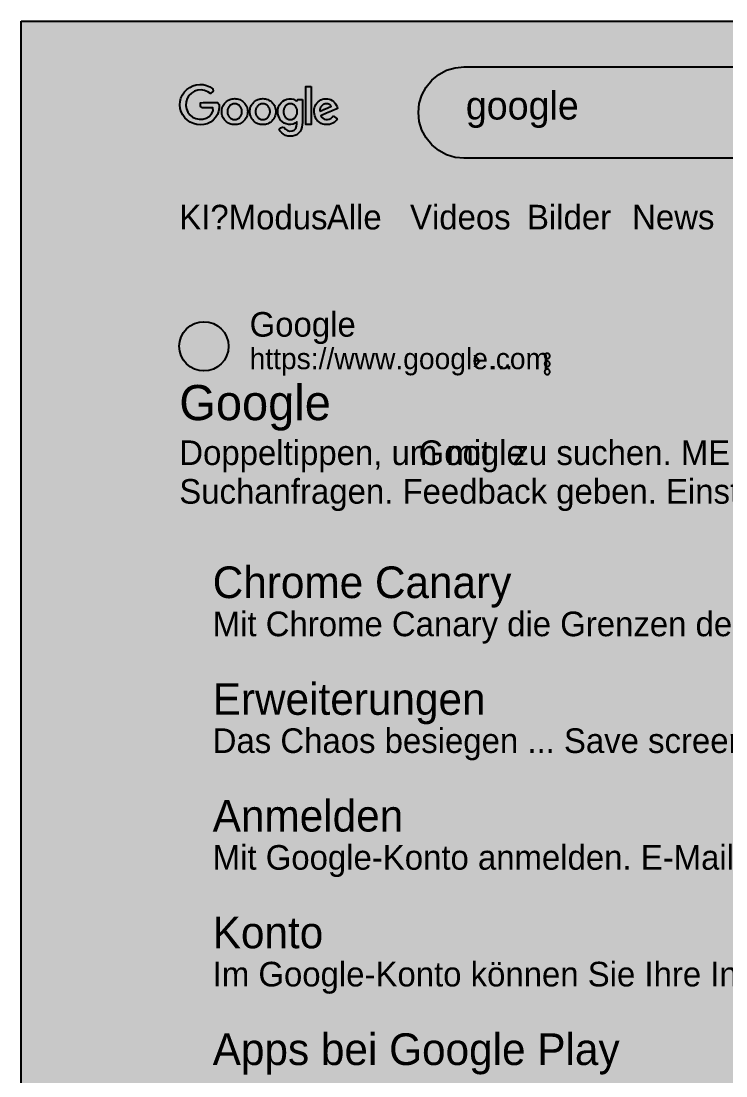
# Model space of a CAD drawing. Extents: x 0 to 1280, y 0 to 2486.
# Drawn here: x 0 to 401, y 1886 to 2486 of the extents above; entities that cross this region are included whole.
import ezdxf

# ---------------------------------------------------------------- set-up
doc = ezdxf.new("R2010")
doc.units = 0

msp = doc.modelspace()

# ---------------------------------------------------------------- hatches: boundary and pattern name
at = {"true_color": 0x1f1f1f}
msp.add_hatch(color=256, dxfattribs=at).paths.add_polyline_path([(0, 2486), (1280, 2486), (1280, 0.1), (0, 0.1)], flags=0)
at = {"true_color": 0x4d5156}
msp.add_hatch(color=256, dxfattribs=at).paths.add_polyline_path([(252, 2460), (925, 2460), (925, 2460), (930.07, 2459.5), (934.95, 2458.02), (939.44, 2455.62), (943.38, 2452.38), (946.62, 2448.44), (949.02, 2443.95), (950.5, 2439.07), (951, 2434), (951, 2434), (951, 2434), (950.5, 2428.93), (949.02, 2424.05), (946.62, 2419.56), (943.38, 2415.62), (939.44, 2412.38), (934.95, 2409.98), (930.07, 2408.5), (925, 2408), (252, 2408), (252, 2408), (246.93, 2408.5), (242.05, 2409.98), (237.56, 2412.38), (233.62, 2415.62), (230.38, 2419.56), (227.98, 2424.05), (226.5, 2428.93), (226, 2434), (226, 2434), (226, 2434), (226.5, 2439.07), (227.98, 2443.95), (230.38, 2448.44), (233.62, 2452.38), (237.56, 2455.62), (242.05, 2458.02), (246.93, 2459.5), (252, 2460)], flags=0)
at = {"true_color": 0xffffff}
h = msp.add_hatch(color=256, dxfattribs=at)
h.paths.add_polyline_path([(128.9, 2434.49), (128.87, 2433.76), (128.77, 2433.04), (128.6, 2432.33), (128.36, 2431.64), (128.06, 2430.98), (127.69, 2430.36), (127.25, 2429.77), (126.76, 2429.23), (126.22, 2428.74), (125.63, 2428.31), (125.01, 2427.95), (124.34, 2427.64), (123.65, 2427.4), (122.95, 2427.23), (122.23, 2427.13), (121.5, 2427.1), (120.77, 2427.13), (120.05, 2427.24), (119.34, 2427.41), (118.65, 2427.64), (117.99, 2427.95), (117.36, 2428.32), (116.78, 2428.75), (116.23, 2429.24), (115.75, 2429.78), (115.31, 2430.36), (114.94, 2430.99), (114.64, 2431.65), (114.4, 2432.34), (114.23, 2433.05), (114.13, 2433.77), (114.1, 2434.5), (114.13, 2435.22), (114.23, 2435.95), (114.4, 2436.65), (114.64, 2437.34), (114.94, 2438), (115.31, 2438.63), (115.75, 2439.22), (116.24, 2439.76), (116.78, 2440.24), (117.37, 2440.67), (118, 2441.04), (118.66, 2441.34), (119.35, 2441.58), (120.06, 2441.75), (120.78, 2441.85), (121.5, 2441.88), (122.23, 2441.85), (122.95, 2441.75), (123.66, 2441.58), (124.35, 2441.34), (125.01, 2441.04), (125.64, 2440.67), (126.23, 2440.24), (126.77, 2439.75), (127.26, 2439.21), (127.69, 2438.63), (128.06, 2438), (128.37, 2437.34), (128.6, 2436.65), (128.77, 2435.94), (128.87, 2435.22), (128.9, 2434.49)], flags=0)
h.paths.add_polyline_path([(125.66, 2434.49), (125.64, 2434.92), (125.59, 2435.34), (125.5, 2435.75), (125.38, 2436.16), (125.22, 2436.55), (125.02, 2436.93), (124.79, 2437.29), (124.52, 2437.62), (124.22, 2437.92), (123.89, 2438.19), (123.53, 2438.42), (123.16, 2438.62), (122.76, 2438.77), (122.35, 2438.88), (121.93, 2438.95), (121.5, 2438.97), (121.08, 2438.95), (120.66, 2438.88), (120.25, 2438.77), (119.85, 2438.62), (119.47, 2438.42), (119.12, 2438.19), (118.79, 2437.92), (118.49, 2437.62), (118.22, 2437.29), (117.98, 2436.94), (117.78, 2436.56), (117.62, 2436.17), (117.5, 2435.76), (117.41, 2435.34), (117.36, 2434.92), (117.34, 2434.5), (117.36, 2434.07), (117.41, 2433.65), (117.5, 2433.23), (117.62, 2432.83), (117.78, 2432.43), (117.98, 2432.06), (118.22, 2431.7), (118.48, 2431.37), (118.78, 2431.07), (119.11, 2430.8), (119.47, 2430.56), (119.85, 2430.37), (120.24, 2430.21), (120.65, 2430.1), (121.07, 2430.03), (121.5, 2430.01), (121.92, 2430.03), (122.34, 2430.1), (122.75, 2430.21), (123.15, 2430.37), (123.53, 2430.56), (123.88, 2430.8), (124.21, 2431.06), (124.51, 2431.37), (124.78, 2431.7), (125.01, 2432.05), (125.21, 2432.43), (125.38, 2432.82), (125.5, 2433.23), (125.59, 2433.64), (125.64, 2434.06), (125.66, 2434.49)], flags=0)
h.paths.add_polyline_path([(101.96, 2427.02), (99.97, 2427.19), (98.05, 2427.7), (96.23, 2428.53), (94.59, 2429.65), (93.15, 2431.03), (91.97, 2432.64), (91.08, 2434.42), (90.52, 2436.33), (90.31, 2438.32), (90.46, 2440.3), (90.95, 2442.23), (91.78, 2444.05), (92.91, 2445.69), (94.3, 2447.11), (95.92, 2448.29), (97.7, 2449.17), (99.61, 2449.74), (101.59, 2449.97), (103.58, 2449.88), (105.53, 2449.44), (107.36, 2448.65), (109.01, 2447.54), (109.19, 2446.18), (107.78, 2444.76), (106.22, 2445.67), (104.41, 2446.49), (102.45, 2446.83), (100.46, 2446.71), (98.56, 2446.11), (96.86, 2445.08), (95.46, 2443.66), (94.45, 2441.95), (93.87, 2440.04), (93.74, 2438.05), (94.07, 2436.09), (94.85, 2434.26), (96.05, 2432.67), (97.59, 2431.41), (99.39, 2430.56), (101.34, 2430.18), (103.34, 2430.25), (105.26, 2430.76), (106.98, 2431.77), (108.35, 2433.2), (109.17, 2435.01), (109.15, 2436.63), (107.15, 2436.63), (105.16, 2436.63), (103.16, 2436.63), (102, 2437.46), (102, 2439.46), (103.69, 2439.77), (105.68, 2439.77), (107.68, 2439.77), (109.67, 2439.77), (111.67, 2439.77), (112.66, 2438.64), (112.64, 2436.64), (112.32, 2434.67), (111.68, 2432.79), (110.68, 2431.07), (109.31, 2429.62), (107.7, 2428.44), (105.89, 2427.62), (103.95, 2427.16), (101.96, 2427.02)], flags=0)
h.paths.add_polyline_path([(144.9, 2434.49), (144.87, 2433.76), (144.77, 2433.04), (144.6, 2432.33), (144.36, 2431.64), (144.06, 2430.98), (143.69, 2430.36), (143.25, 2429.77), (142.76, 2429.23), (142.22, 2428.74), (141.63, 2428.31), (141.01, 2427.95), (140.34, 2427.64), (139.65, 2427.4), (138.95, 2427.23), (138.23, 2427.13), (137.5, 2427.1), (136.77, 2427.13), (136.05, 2427.24), (135.34, 2427.41), (134.65, 2427.64), (133.99, 2427.95), (133.36, 2428.32), (132.78, 2428.75), (132.23, 2429.24), (131.75, 2429.78), (131.31, 2430.36), (130.94, 2430.99), (130.64, 2431.65), (130.4, 2432.34), (130.23, 2433.05), (130.13, 2433.77), (130.1, 2434.5), (130.13, 2435.22), (130.23, 2435.95), (130.4, 2436.65), (130.64, 2437.34), (130.94, 2438), (131.31, 2438.63), (131.75, 2439.22), (132.24, 2439.76), (132.78, 2440.24), (133.37, 2440.67), (134, 2441.04), (134.66, 2441.34), (135.35, 2441.58), (136.06, 2441.75), (136.78, 2441.85), (137.5, 2441.88), (138.23, 2441.85), (138.95, 2441.75), (139.66, 2441.58), (140.35, 2441.34), (141.01, 2441.04), (141.64, 2440.67), (142.23, 2440.24), (142.77, 2439.75), (143.26, 2439.21), (143.69, 2438.63), (144.06, 2438), (144.37, 2437.34), (144.6, 2436.65), (144.77, 2435.94), (144.87, 2435.22), (144.9, 2434.49)], flags=0)
h.paths.add_polyline_path([(141.66, 2434.49), (141.64, 2434.92), (141.59, 2435.34), (141.5, 2435.75), (141.38, 2436.16), (141.22, 2436.55), (141.02, 2436.93), (140.79, 2437.29), (140.52, 2437.62), (140.22, 2437.92), (139.89, 2438.19), (139.53, 2438.42), (139.16, 2438.62), (138.76, 2438.77), (138.35, 2438.88), (137.93, 2438.95), (137.5, 2438.97), (137.08, 2438.95), (136.66, 2438.88), (136.25, 2438.77), (135.85, 2438.62), (135.47, 2438.42), (135.12, 2438.19), (134.79, 2437.92), (134.49, 2437.62), (134.22, 2437.29), (133.98, 2436.94), (133.78, 2436.56), (133.62, 2436.17), (133.5, 2435.76), (133.41, 2435.34), (133.36, 2434.92), (133.34, 2434.5), (133.36, 2434.07), (133.41, 2433.65), (133.5, 2433.23), (133.62, 2432.83), (133.78, 2432.43), (133.98, 2432.06), (134.22, 2431.7), (134.48, 2431.37), (134.78, 2431.07), (135.11, 2430.8), (135.47, 2430.56), (135.85, 2430.37), (136.24, 2430.21), (136.65, 2430.1), (137.07, 2430.03), (137.5, 2430.01), (137.92, 2430.03), (138.34, 2430.1), (138.75, 2430.21), (139.15, 2430.37), (139.53, 2430.56), (139.88, 2430.8), (140.21, 2431.06), (140.51, 2431.37), (140.78, 2431.7), (141.01, 2432.05), (141.21, 2432.43), (141.38, 2432.82), (141.5, 2433.23), (141.59, 2433.64), (141.64, 2434.06), (141.66, 2434.49)], flags=0)
h.paths.add_polyline_path([(160, 2441.44), (160, 2440.12), (160, 2438.8), (160, 2437.48), (160, 2436.16), (160, 2434.84), (160, 2433.52), (160, 2432.2), (160, 2430.88), (160, 2429.55), (160, 2428.23), (159.94, 2426.92), (159.74, 2425.61), (159.35, 2424.35), (158.74, 2423.18), (157.89, 2422.17), (156.84, 2421.38), (155.64, 2420.84), (154.35, 2420.55), (153.03, 2420.47), (151.72, 2420.6), (150.46, 2420.98), (149.29, 2421.59), (148.26, 2422.41), (147.39, 2423.41), (146.72, 2424.54), (147.51, 2425.22), (148.73, 2425.73), (149.67, 2425.51), (150.48, 2424.47), (151.57, 2423.73), (152.84, 2423.4), (154.15, 2423.49), (155.37, 2423.99), (156.27, 2424.94), (156.75, 2426.16), (156.92, 2427.47), (156.92, 2428.79), (155.92, 2427.97), (154.74, 2427.39), (153.45, 2427.13), (152.13, 2427.17), (150.85, 2427.48), (149.65, 2428.03), (148.58, 2428.8), (147.66, 2429.74), (146.93, 2430.84), (146.4, 2432.05), (146.09, 2433.33), (146, 2434.64), (146.14, 2435.95), (146.51, 2437.22), (147.09, 2438.41), (147.86, 2439.47), (148.82, 2440.38), (149.92, 2441.11), (151.14, 2441.61), (152.43, 2441.86), (153.75, 2441.84), (155.02, 2441.51), (156.17, 2440.86), (156.92, 2440.56), (157.36, 2441.44), (158.68, 2441.44), (160, 2441.44)], flags=0)
h.paths.add_polyline_path([(157.14, 2434.47), (157.12, 2434.89), (157.08, 2435.3), (157, 2435.71), (156.89, 2436.11), (156.74, 2436.5), (156.56, 2436.88), (156.35, 2437.23), (156.1, 2437.57), (155.83, 2437.88), (155.52, 2438.16), (155.18, 2438.4), (154.82, 2438.6), (154.43, 2438.77), (154.03, 2438.88), (153.62, 2438.96), (153.21, 2438.98), (152.79, 2438.96), (152.38, 2438.89), (151.98, 2438.78), (151.59, 2438.63), (151.23, 2438.43), (150.89, 2438.19), (150.57, 2437.91), (150.29, 2437.61), (150.04, 2437.27), (149.83, 2436.92), (149.65, 2436.54), (149.5, 2436.15), (149.39, 2435.75), (149.31, 2435.34), (149.26, 2434.93), (149.24, 2434.51), (149.25, 2434.1), (149.3, 2433.68), (149.37, 2433.27), (149.48, 2432.87), (149.62, 2432.48), (149.8, 2432.1), (150.01, 2431.75), (150.26, 2431.41), (150.54, 2431.1), (150.85, 2430.83), (151.19, 2430.59), (151.56, 2430.39), (151.94, 2430.23), (152.34, 2430.11), (152.75, 2430.04), (153.17, 2430.02), (153.58, 2430.04), (153.99, 2430.1), (154.4, 2430.21), (154.78, 2430.37), (155.15, 2430.56), (155.49, 2430.8), (155.81, 2431.07), (156.09, 2431.38), (156.34, 2431.71), (156.56, 2432.07), (156.74, 2432.44), (156.89, 2432.83), (157, 2433.23), (157.08, 2433.64), (157.12, 2434.05), (157.14, 2434.47)], flags=0)
h.paths.add_polyline_path([(165, 2448.83), (165, 2448.06), (165, 2447.28), (165, 2446.51), (165, 2445.74), (165, 2444.97), (165, 2444.19), (165, 2443.42), (165, 2442.65), (165, 2441.87), (165, 2441.1), (165, 2440.33), (165, 2439.56), (165, 2438.78), (165, 2438.01), (165, 2437.24), (165, 2436.47), (165, 2435.69), (165, 2434.92), (165, 2434.15), (165, 2433.37), (165, 2432.6), (165, 2431.83), (165, 2431.06), (165, 2430.28), (165, 2429.51), (165, 2428.74), (165, 2427.96), (165, 2427.19), (164.32, 2427.1), (163.55, 2427.1), (162.77, 2427.1), (162, 2427.1), (162, 2427.87), (162, 2428.65), (162, 2429.42), (162, 2430.19), (162, 2430.96), (162, 2431.74), (162, 2432.51), (162, 2433.28), (162, 2434.06), (162, 2434.83), (162, 2435.6), (162, 2436.37), (162, 2437.15), (162, 2437.92), (162, 2438.69), (162, 2439.47), (162, 2440.24), (162, 2441.01), (162, 2441.78), (162, 2442.56), (162, 2443.33), (162, 2444.1), (162, 2444.87), (162, 2445.65), (162, 2446.42), (162, 2447.19), (162, 2447.97), (162, 2448.74), (162.68, 2448.83), (163.45, 2448.83), (164.23, 2448.83), (165, 2448.83)], flags=0)
h.paths.add_polyline_path([(177.5, 2432.06), (178.3, 2431.52), (179.09, 2430.98), (179.89, 2430.44), (179.47, 2429.7), (178.81, 2429.01), (178.06, 2428.4), (177.25, 2427.9), (176.37, 2427.51), (175.44, 2427.25), (174.49, 2427.12), (173.53, 2427.11), (172.58, 2427.22), (171.65, 2427.45), (170.76, 2427.8), (169.92, 2428.28), (169.16, 2428.86), (168.49, 2429.54), (167.91, 2430.31), (167.44, 2431.15), (167.08, 2432.04), (166.84, 2432.97), (166.72, 2433.92), (166.71, 2434.88), (166.8, 2435.84), (167, 2436.77), (167.32, 2437.68), (167.75, 2438.54), (168.29, 2439.33), (168.93, 2440.04), (169.67, 2440.65), (170.49, 2441.15), (171.38, 2441.52), (172.31, 2441.77), (173.26, 2441.87), (174.22, 2441.85), (175.16, 2441.68), (176.07, 2441.37), (176.91, 2440.91), (177.67, 2440.32), (178.35, 2439.64), (178.92, 2438.87), (179.41, 2438.04), (179.8, 2437.16), (180.03, 2436.3), (179.15, 2435.93), (178.26, 2435.56), (177.38, 2435.19), (176.49, 2434.81), (175.61, 2434.44), (174.72, 2434.07), (173.83, 2433.7), (172.95, 2433.33), (172.06, 2432.95), (171.18, 2432.58), (170.44, 2432.16), (170.96, 2431.35), (171.65, 2430.69), (172.5, 2430.24), (173.43, 2430.03), (174.39, 2430.03), (175.33, 2430.24), (176.18, 2430.68), (176.91, 2431.31), (177.5, 2432.06)], flags=0)
h.paths.add_polyline_path([(169.87, 2434.72), (170.11, 2434.82), (170.35, 2434.92), (170.59, 2435.03), (170.84, 2435.13), (171.08, 2435.23), (171.32, 2435.33), (171.56, 2435.43), (171.8, 2435.53), (172.04, 2435.64), (172.28, 2435.74), (172.52, 2435.84), (172.77, 2435.94), (173.01, 2436.04), (173.25, 2436.14), (173.49, 2436.25), (173.73, 2436.35), (173.97, 2436.45), (174.21, 2436.55), (174.45, 2436.65), (174.7, 2436.75), (174.94, 2436.86), (175.18, 2436.96), (175.42, 2437.06), (175.66, 2437.16), (175.9, 2437.26), (176.14, 2437.36), (176.36, 2437.47), (176.25, 2437.71), (176.11, 2437.93), (175.94, 2438.13), (175.75, 2438.31), (175.54, 2438.47), (175.32, 2438.61), (175.09, 2438.73), (174.85, 2438.83), (174.6, 2438.91), (174.34, 2438.97), (174.08, 2439.01), (173.82, 2439.03), (173.56, 2439.03), (173.3, 2439.01), (173.04, 2438.96), (172.79, 2438.9), (172.54, 2438.82), (172.3, 2438.72), (172.06, 2438.61), (171.83, 2438.48), (171.61, 2438.34), (171.4, 2438.18), (171.2, 2438.01), (171.02, 2437.83), (170.84, 2437.63), (170.68, 2437.43), (170.53, 2437.21), (170.39, 2436.99), (170.27, 2436.76), (170.17, 2436.52), (170.08, 2436.27), (170.01, 2436.02), (169.95, 2435.76), (169.91, 2435.5), (169.88, 2435.24), (169.87, 2434.98), (169.87, 2434.72)], flags=0)
msp.add_hatch(color=256, dxfattribs=at).paths.add_polyline_path([(104, 2315), (104, 2315), (104, 2315), (106.73, 2314.73), (109.36, 2313.93), (111.78, 2312.64), (113.9, 2310.9), (115.64, 2308.78), (116.93, 2306.36), (117.73, 2303.73), (118, 2301), (118, 2301), (118, 2301), (117.73, 2298.27), (116.93, 2295.64), (115.64, 2293.22), (113.9, 2291.1), (111.78, 2289.36), (109.36, 2288.07), (106.73, 2287.27), (104, 2287), (104, 2287), (104, 2287), (101.27, 2287.27), (98.64, 2288.07), (96.22, 2289.36), (94.1, 2291.1), (92.36, 2293.22), (91.07, 2295.64), (90.27, 2298.27), (90, 2301), (90, 2301), (90, 2301), (90.27, 2303.73), (91.07, 2306.36), (92.36, 2308.78), (94.1, 2310.9), (96.22, 2312.64), (98.64, 2313.93), (101.27, 2314.73), (104, 2315)], flags=0)
at = {"true_color": 0x9aa0a6}
h = msp.add_hatch(color=256, dxfattribs=at)
h.paths.add_polyline_path([(299.33, 2294), (299.48, 2294.01), (299.63, 2294.03), (299.77, 2294.06), (299.91, 2294.11), (300.04, 2294.18), (300.17, 2294.25), (300.28, 2294.34), (300.39, 2294.44), (300.49, 2294.55), (300.58, 2294.67), (300.66, 2294.79), (300.72, 2294.93), (300.77, 2295.06), (300.8, 2295.21), (300.83, 2295.35), (300.83, 2295.5), (300.83, 2295.65), (300.8, 2295.79), (300.77, 2295.94), (300.72, 2296.07), (300.66, 2296.21), (300.58, 2296.33), (300.49, 2296.45), (300.39, 2296.56), (300.28, 2296.66), (300.17, 2296.75), (300.04, 2296.82), (299.91, 2296.89), (299.77, 2296.94), (299.63, 2296.97), (299.48, 2296.99), (299.33, 2297), (299.19, 2296.99), (299.04, 2296.97), (298.9, 2296.94), (298.76, 2296.89), (298.63, 2296.82), (298.5, 2296.75), (298.38, 2296.66), (298.27, 2296.56), (298.18, 2296.45), (298.09, 2296.33), (298.01, 2296.21), (297.95, 2296.07), (297.9, 2295.94), (297.86, 2295.79), (297.84, 2295.65), (297.83, 2295.5), (297.84, 2295.35), (297.86, 2295.21), (297.9, 2295.06), (297.95, 2294.93), (298.01, 2294.79), (298.09, 2294.67), (298.18, 2294.55), (298.27, 2294.44), (298.38, 2294.34), (298.5, 2294.25), (298.63, 2294.18), (298.76, 2294.11), (298.9, 2294.06), (299.04, 2294.03), (299.19, 2294.01), (299.33, 2294)], flags=0)
h.paths.add_polyline_path([(299.33, 2292.5), (299.19, 2292.49), (299.04, 2292.47), (298.9, 2292.44), (298.76, 2292.39), (298.63, 2292.32), (298.5, 2292.25), (298.38, 2292.16), (298.27, 2292.06), (298.18, 2291.95), (298.09, 2291.83), (298.01, 2291.71), (297.95, 2291.57), (297.9, 2291.44), (297.86, 2291.29), (297.84, 2291.15), (297.83, 2291), (297.84, 2290.85), (297.86, 2290.71), (297.9, 2290.56), (297.95, 2290.43), (298.01, 2290.29), (298.09, 2290.17), (298.18, 2290.05), (298.27, 2289.94), (298.38, 2289.84), (298.5, 2289.75), (298.63, 2289.68), (298.76, 2289.61), (298.9, 2289.56), (299.04, 2289.53), (299.19, 2289.51), (299.33, 2289.5), (299.48, 2289.51), (299.63, 2289.53), (299.77, 2289.56), (299.91, 2289.61), (300.04, 2289.68), (300.17, 2289.75), (300.28, 2289.84), (300.39, 2289.94), (300.49, 2290.05), (300.58, 2290.17), (300.66, 2290.29), (300.72, 2290.43), (300.77, 2290.56), (300.8, 2290.71), (300.83, 2290.85), (300.83, 2291), (300.83, 2291.15), (300.8, 2291.29), (300.77, 2291.44), (300.72, 2291.57), (300.66, 2291.71), (300.58, 2291.83), (300.49, 2291.95), (300.39, 2292.06), (300.28, 2292.16), (300.17, 2292.25), (300.04, 2292.32), (299.91, 2292.39), (299.77, 2292.44), (299.63, 2292.47), (299.48, 2292.49), (299.33, 2292.5)], flags=0)
h.paths.add_polyline_path([(299.33, 2288), (299.19, 2287.99), (299.04, 2287.97), (298.9, 2287.94), (298.76, 2287.89), (298.63, 2287.82), (298.5, 2287.75), (298.38, 2287.66), (298.27, 2287.56), (298.18, 2287.45), (298.09, 2287.33), (298.01, 2287.21), (297.95, 2287.07), (297.9, 2286.94), (297.86, 2286.79), (297.84, 2286.65), (297.83, 2286.5), (297.84, 2286.35), (297.86, 2286.21), (297.9, 2286.06), (297.95, 2285.93), (298.01, 2285.79), (298.09, 2285.67), (298.18, 2285.55), (298.27, 2285.44), (298.38, 2285.34), (298.5, 2285.25), (298.63, 2285.18), (298.76, 2285.11), (298.9, 2285.06), (299.04, 2285.03), (299.19, 2285.01), (299.33, 2285), (299.48, 2285.01), (299.63, 2285.03), (299.77, 2285.06), (299.91, 2285.11), (300.04, 2285.18), (300.17, 2285.25), (300.28, 2285.34), (300.39, 2285.44), (300.49, 2285.55), (300.58, 2285.67), (300.66, 2285.79), (300.72, 2285.93), (300.77, 2286.06), (300.8, 2286.21), (300.83, 2286.35), (300.83, 2286.5), (300.83, 2286.65), (300.8, 2286.79), (300.77, 2286.94), (300.72, 2287.07), (300.66, 2287.21), (300.58, 2287.33), (300.49, 2287.45), (300.39, 2287.56), (300.28, 2287.66), (300.17, 2287.75), (300.04, 2287.82), (299.91, 2287.89), (299.77, 2287.94), (299.63, 2287.97), (299.48, 2287.99), (299.33, 2288)], flags=0)

# ---------------------------------------------------------------- linework, layer by layer
at = {"true_color": 0x1f1f1f}
msp.add_lwpolyline([(0, 2486), (1280, 2486), (1280, 0.1), (0, 0.1)], close=True, dxfattribs=at)
at = {"true_color": 0x4d5156}
msp.add_lwpolyline([(925, 2408), (252, 2408), (252, 2408), (246.93, 2408.5), (242.05, 2409.98), (237.56, 2412.38), (233.62, 2415.62), (230.38, 2419.56), (227.98, 2424.05), (226.5, 2428.93), (226, 2434), (226, 2434), (226, 2434), (226.5, 2439.07), (227.98, 2443.95), (230.38, 2448.44), (233.62, 2452.38), (237.56, 2455.62), (242.05, 2458.02), (246.93, 2459.5), (252, 2460), (252, 2460), (925, 2460)], dxfattribs=at)
at = {"true_color": 0xffffff}
for points in [[(101.96, 2427.02), (99.97, 2427.19), (98.05, 2427.7), (96.23, 2428.53), (94.59, 2429.65), (93.15, 2431.03), (91.97, 2432.64), (91.08, 2434.42), (90.52, 2436.33), (90.31, 2438.32), (90.46, 2440.3), (90.95, 2442.23), (91.78, 2444.05), (92.91, 2445.69), (94.3, 2447.11), (95.92, 2448.29), (97.7, 2449.17), (99.61, 2449.74), (101.59, 2449.97), (103.58, 2449.88), (105.53, 2449.44), (107.36, 2448.65), (109.01, 2447.54), (109.19, 2446.18), (107.78, 2444.76), (106.22, 2445.67), (104.41, 2446.49), (102.45, 2446.83), (100.46, 2446.71), (98.56, 2446.11), (96.86, 2445.08), (95.46, 2443.66), (94.45, 2441.95), (93.87, 2440.04), (93.74, 2438.05), (94.07, 2436.09), (94.85, 2434.26), (96.05, 2432.67), (97.59, 2431.41), (99.39, 2430.56), (101.34, 2430.18), (103.34, 2430.25), (105.26, 2430.76), (106.98, 2431.77), (108.35, 2433.2), (109.17, 2435.01), (109.15, 2436.63), (107.15, 2436.63), (105.16, 2436.63), (103.16, 2436.63), (102, 2437.46), (102, 2439.46), (103.69, 2439.77), (105.68, 2439.77), (107.68, 2439.77), (109.67, 2439.77), (111.67, 2439.77), (112.66, 2438.64), (112.64, 2436.64), (112.32, 2434.67), (111.68, 2432.79), (110.68, 2431.07), (109.31, 2429.62), (107.7, 2428.44), (105.89, 2427.62), (103.95, 2427.16), (101.96, 2427.02)], [(165, 2448.83), (165, 2448.06), (165, 2447.28), (165, 2446.51), (165, 2445.74), (165, 2444.97), (165, 2444.19), (165, 2443.42), (165, 2442.65), (165, 2441.87), (165, 2441.1), (165, 2440.33), (165, 2439.56), (165, 2438.78), (165, 2438.01), (165, 2437.24), (165, 2436.47), (165, 2435.69), (165, 2434.92), (165, 2434.15), (165, 2433.37), (165, 2432.6), (165, 2431.83), (165, 2431.06), (165, 2430.28), (165, 2429.51), (165, 2428.74), (165, 2427.96), (165, 2427.19), (164.32, 2427.1), (163.55, 2427.1), (162.77, 2427.1), (162, 2427.1), (162, 2427.87), (162, 2428.65), (162, 2429.42), (162, 2430.19), (162, 2430.96), (162, 2431.74), (162, 2432.51), (162, 2433.28), (162, 2434.06), (162, 2434.83), (162, 2435.6), (162, 2436.37), (162, 2437.15), (162, 2437.92), (162, 2438.69), (162, 2439.47), (162, 2440.24), (162, 2441.01), (162, 2441.78), (162, 2442.56), (162, 2443.33), (162, 2444.1), (162, 2444.87), (162, 2445.65), (162, 2446.42), (162, 2447.19), (162, 2447.97), (162, 2448.74), (162.68, 2448.83), (163.45, 2448.83), (164.23, 2448.83), (165, 2448.83)], [(128.9, 2434.49), (128.87, 2433.76), (128.77, 2433.04), (128.6, 2432.33), (128.36, 2431.64), (128.06, 2430.98), (127.69, 2430.36), (127.25, 2429.77), (126.76, 2429.23), (126.22, 2428.74), (125.63, 2428.31), (125.01, 2427.95), (124.34, 2427.64), (123.65, 2427.4), (122.95, 2427.23), (122.23, 2427.13), (121.5, 2427.1), (120.77, 2427.13), (120.05, 2427.24), (119.34, 2427.41), (118.65, 2427.64), (117.99, 2427.95), (117.36, 2428.32), (116.78, 2428.75), (116.23, 2429.24), (115.75, 2429.78), (115.31, 2430.36), (114.94, 2430.99), (114.64, 2431.65), (114.4, 2432.34), (114.23, 2433.05), (114.13, 2433.77), (114.1, 2434.5), (114.13, 2435.22), (114.23, 2435.95), (114.4, 2436.65), (114.64, 2437.34), (114.94, 2438), (115.31, 2438.63), (115.75, 2439.22), (116.24, 2439.76), (116.78, 2440.24), (117.37, 2440.67), (118, 2441.04), (118.66, 2441.34), (119.35, 2441.58), (120.06, 2441.75), (120.78, 2441.85), (121.5, 2441.88), (122.23, 2441.85), (122.95, 2441.75), (123.66, 2441.58), (124.35, 2441.34), (125.01, 2441.04), (125.64, 2440.67), (126.23, 2440.24), (126.77, 2439.75), (127.26, 2439.21), (127.69, 2438.63), (128.06, 2438), (128.37, 2437.34), (128.6, 2436.65), (128.77, 2435.94), (128.87, 2435.22), (128.9, 2434.49)], [(125.66, 2434.49), (125.64, 2434.92), (125.59, 2435.34), (125.5, 2435.75), (125.38, 2436.16), (125.22, 2436.55), (125.02, 2436.93), (124.79, 2437.29), (124.52, 2437.62), (124.22, 2437.92), (123.89, 2438.19), (123.53, 2438.42), (123.16, 2438.62), (122.76, 2438.77), (122.35, 2438.88), (121.93, 2438.95), (121.5, 2438.97), (121.08, 2438.95), (120.66, 2438.88), (120.25, 2438.77), (119.85, 2438.62), (119.47, 2438.42), (119.12, 2438.19), (118.79, 2437.92), (118.49, 2437.62), (118.22, 2437.29), (117.98, 2436.94), (117.78, 2436.56), (117.62, 2436.17), (117.5, 2435.76), (117.41, 2435.34), (117.36, 2434.92), (117.34, 2434.5), (117.36, 2434.07), (117.41, 2433.65), (117.5, 2433.23), (117.62, 2432.83), (117.78, 2432.43), (117.98, 2432.06), (118.22, 2431.7), (118.48, 2431.37), (118.78, 2431.07), (119.11, 2430.8), (119.47, 2430.56), (119.85, 2430.37), (120.24, 2430.21), (120.65, 2430.1), (121.07, 2430.03), (121.5, 2430.01), (121.92, 2430.03), (122.34, 2430.1), (122.75, 2430.21), (123.15, 2430.37), (123.53, 2430.56), (123.88, 2430.8), (124.21, 2431.06), (124.51, 2431.37), (124.78, 2431.7), (125.01, 2432.05), (125.21, 2432.43), (125.38, 2432.82), (125.5, 2433.23), (125.59, 2433.64), (125.64, 2434.06), (125.66, 2434.49)], [(144.9, 2434.49), (144.87, 2433.76), (144.77, 2433.04), (144.6, 2432.33), (144.36, 2431.64), (144.06, 2430.98), (143.69, 2430.36), (143.25, 2429.77), (142.76, 2429.23), (142.22, 2428.74), (141.63, 2428.31), (141.01, 2427.95), (140.34, 2427.64), (139.65, 2427.4), (138.95, 2427.23), (138.23, 2427.13), (137.5, 2427.1), (136.77, 2427.13), (136.05, 2427.24), (135.34, 2427.41), (134.65, 2427.64), (133.99, 2427.95), (133.36, 2428.32), (132.78, 2428.75), (132.23, 2429.24), (131.75, 2429.78), (131.31, 2430.36), (130.94, 2430.99), (130.64, 2431.65), (130.4, 2432.34), (130.23, 2433.05), (130.13, 2433.77), (130.1, 2434.5), (130.13, 2435.22), (130.23, 2435.95), (130.4, 2436.65), (130.64, 2437.34), (130.94, 2438), (131.31, 2438.63), (131.75, 2439.22), (132.24, 2439.76), (132.78, 2440.24), (133.37, 2440.67), (134, 2441.04), (134.66, 2441.34), (135.35, 2441.58), (136.06, 2441.75), (136.78, 2441.85), (137.5, 2441.88), (138.23, 2441.85), (138.95, 2441.75), (139.66, 2441.58), (140.35, 2441.34), (141.01, 2441.04), (141.64, 2440.67), (142.23, 2440.24), (142.77, 2439.75), (143.26, 2439.21), (143.69, 2438.63), (144.06, 2438), (144.37, 2437.34), (144.6, 2436.65), (144.77, 2435.94), (144.87, 2435.22), (144.9, 2434.49)], [(141.66, 2434.49), (141.64, 2434.92), (141.59, 2435.34), (141.5, 2435.75), (141.38, 2436.16), (141.22, 2436.55), (141.02, 2436.93), (140.79, 2437.29), (140.52, 2437.62), (140.22, 2437.92), (139.89, 2438.19), (139.53, 2438.42), (139.16, 2438.62), (138.76, 2438.77), (138.35, 2438.88), (137.93, 2438.95), (137.5, 2438.97), (137.08, 2438.95), (136.66, 2438.88), (136.25, 2438.77), (135.85, 2438.62), (135.47, 2438.42), (135.12, 2438.19), (134.79, 2437.92), (134.49, 2437.62), (134.22, 2437.29), (133.98, 2436.94), (133.78, 2436.56), (133.62, 2436.17), (133.5, 2435.76), (133.41, 2435.34), (133.36, 2434.92), (133.34, 2434.5), (133.36, 2434.07), (133.41, 2433.65), (133.5, 2433.23), (133.62, 2432.83), (133.78, 2432.43), (133.98, 2432.06), (134.22, 2431.7), (134.48, 2431.37), (134.78, 2431.07), (135.11, 2430.8), (135.47, 2430.56), (135.85, 2430.37), (136.24, 2430.21), (136.65, 2430.1), (137.07, 2430.03), (137.5, 2430.01), (137.92, 2430.03), (138.34, 2430.1), (138.75, 2430.21), (139.15, 2430.37), (139.53, 2430.56), (139.88, 2430.8), (140.21, 2431.06), (140.51, 2431.37), (140.78, 2431.7), (141.01, 2432.05), (141.21, 2432.43), (141.38, 2432.82), (141.5, 2433.23), (141.59, 2433.64), (141.64, 2434.06), (141.66, 2434.49)], [(160, 2441.44), (160, 2440.12), (160, 2438.8), (160, 2437.48), (160, 2436.16), (160, 2434.84), (160, 2433.52), (160, 2432.2), (160, 2430.88), (160, 2429.55), (160, 2428.23), (159.94, 2426.92), (159.74, 2425.61), (159.35, 2424.35), (158.74, 2423.18), (157.89, 2422.17), (156.84, 2421.38), (155.64, 2420.84), (154.35, 2420.55), (153.03, 2420.47), (151.72, 2420.6), (150.46, 2420.98), (149.29, 2421.59), (148.26, 2422.41), (147.39, 2423.41), (146.72, 2424.54), (147.51, 2425.22), (148.73, 2425.73), (149.67, 2425.51), (150.48, 2424.47), (151.57, 2423.73), (152.84, 2423.4), (154.15, 2423.49), (155.37, 2423.99), (156.27, 2424.94), (156.75, 2426.16), (156.92, 2427.47), (156.92, 2428.79), (155.92, 2427.97), (154.74, 2427.39), (153.45, 2427.13), (152.13, 2427.17), (150.85, 2427.48), (149.65, 2428.03), (148.58, 2428.8), (147.66, 2429.74), (146.93, 2430.84), (146.4, 2432.05), (146.09, 2433.33), (146, 2434.64), (146.14, 2435.95), (146.51, 2437.22), (147.09, 2438.41), (147.86, 2439.47), (148.82, 2440.38), (149.92, 2441.11), (151.14, 2441.61), (152.43, 2441.86), (153.75, 2441.84), (155.02, 2441.51), (156.17, 2440.86), (156.92, 2440.56), (157.36, 2441.44), (158.68, 2441.44), (160, 2441.44)], [(157.14, 2434.47), (157.12, 2434.89), (157.08, 2435.3), (157, 2435.71), (156.89, 2436.11), (156.74, 2436.5), (156.56, 2436.88), (156.35, 2437.23), (156.1, 2437.57), (155.83, 2437.88), (155.52, 2438.16), (155.18, 2438.4), (154.82, 2438.6), (154.43, 2438.77), (154.03, 2438.88), (153.62, 2438.96), (153.21, 2438.98), (152.79, 2438.96), (152.38, 2438.89), (151.98, 2438.78), (151.59, 2438.63), (151.23, 2438.43), (150.89, 2438.19), (150.57, 2437.91), (150.29, 2437.61), (150.04, 2437.27), (149.83, 2436.92), (149.65, 2436.54), (149.5, 2436.15), (149.39, 2435.75), (149.31, 2435.34), (149.26, 2434.93), (149.24, 2434.51), (149.25, 2434.1), (149.3, 2433.68), (149.37, 2433.27), (149.48, 2432.87), (149.62, 2432.48), (149.8, 2432.1), (150.01, 2431.75), (150.26, 2431.41), (150.54, 2431.1), (150.85, 2430.83), (151.19, 2430.59), (151.56, 2430.39), (151.94, 2430.23), (152.34, 2430.11), (152.75, 2430.04), (153.17, 2430.02), (153.58, 2430.04), (153.99, 2430.1), (154.4, 2430.21), (154.78, 2430.37), (155.15, 2430.56), (155.49, 2430.8), (155.81, 2431.07), (156.09, 2431.38), (156.34, 2431.71), (156.56, 2432.07), (156.74, 2432.44), (156.89, 2432.83), (157, 2433.23), (157.08, 2433.64), (157.12, 2434.05), (157.14, 2434.47)], [(177.5, 2432.06), (178.3, 2431.52), (179.09, 2430.98), (179.89, 2430.44), (179.47, 2429.7), (178.81, 2429.01), (178.06, 2428.4), (177.25, 2427.9), (176.37, 2427.51), (175.44, 2427.25), (174.49, 2427.12), (173.53, 2427.11), (172.58, 2427.22), (171.65, 2427.45), (170.76, 2427.8), (169.92, 2428.28), (169.16, 2428.86), (168.49, 2429.54), (167.91, 2430.31), (167.44, 2431.15), (167.08, 2432.04), (166.84, 2432.97), (166.72, 2433.92), (166.71, 2434.88), (166.8, 2435.84), (167, 2436.77), (167.32, 2437.68), (167.75, 2438.54), (168.29, 2439.33), (168.93, 2440.04), (169.67, 2440.65), (170.49, 2441.15), (171.38, 2441.52), (172.31, 2441.77), (173.26, 2441.87), (174.22, 2441.85), (175.16, 2441.68), (176.07, 2441.37), (176.91, 2440.91), (177.67, 2440.32), (178.35, 2439.64), (178.92, 2438.87), (179.41, 2438.04), (179.8, 2437.16), (180.03, 2436.3), (179.15, 2435.93), (178.26, 2435.56), (177.38, 2435.19), (176.49, 2434.81), (175.61, 2434.44), (174.72, 2434.07), (173.83, 2433.7), (172.95, 2433.33), (172.06, 2432.95), (171.18, 2432.58), (170.44, 2432.16), (170.96, 2431.35), (171.65, 2430.69), (172.5, 2430.24), (173.43, 2430.03), (174.39, 2430.03), (175.33, 2430.24), (176.18, 2430.68), (176.91, 2431.31), (177.5, 2432.06)], [(169.87, 2434.72), (170.11, 2434.82), (170.35, 2434.92), (170.59, 2435.03), (170.84, 2435.13), (171.08, 2435.23), (171.32, 2435.33), (171.56, 2435.43), (171.8, 2435.53), (172.04, 2435.64), (172.28, 2435.74), (172.52, 2435.84), (172.77, 2435.94), (173.01, 2436.04), (173.25, 2436.14), (173.49, 2436.25), (173.73, 2436.35), (173.97, 2436.45), (174.21, 2436.55), (174.45, 2436.65), (174.7, 2436.75), (174.94, 2436.86), (175.18, 2436.96), (175.42, 2437.06), (175.66, 2437.16), (175.9, 2437.26), (176.14, 2437.36), (176.36, 2437.47), (176.25, 2437.71), (176.11, 2437.93), (175.94, 2438.13), (175.75, 2438.31), (175.54, 2438.47), (175.32, 2438.61), (175.09, 2438.73), (174.85, 2438.83), (174.6, 2438.91), (174.34, 2438.97), (174.08, 2439.01), (173.82, 2439.03), (173.56, 2439.03), (173.3, 2439.01), (173.04, 2438.96), (172.79, 2438.9), (172.54, 2438.82), (172.3, 2438.72), (172.06, 2438.61), (171.83, 2438.48), (171.61, 2438.34), (171.4, 2438.18), (171.2, 2438.01), (171.02, 2437.83), (170.84, 2437.63), (170.68, 2437.43), (170.53, 2437.21), (170.39, 2436.99), (170.27, 2436.76), (170.17, 2436.52), (170.08, 2436.27), (170.01, 2436.02), (169.95, 2435.76), (169.91, 2435.5), (169.88, 2435.24), (169.87, 2434.98), (169.87, 2434.72)]]:
    msp.add_lwpolyline(points, close=True, dxfattribs=at)
at = {"true_color": 0x444746}
msp.add_lwpolyline([(104, 2315), (104, 2315), (104, 2315), (106.73, 2314.73), (109.36, 2313.93), (111.78, 2312.64), (113.9, 2310.9), (115.64, 2308.78), (116.93, 2306.36), (117.73, 2303.73), (118, 2301), (118, 2301), (118, 2301), (117.73, 2298.27), (116.93, 2295.64), (115.64, 2293.22), (113.9, 2291.1), (111.78, 2289.36), (109.36, 2288.07), (106.73, 2287.27), (104, 2287), (104, 2287), (104, 2287), (101.27, 2287.27), (98.64, 2288.07), (96.22, 2289.36), (94.1, 2291.1), (92.36, 2293.22), (91.07, 2295.64), (90.27, 2298.27), (90, 2301), (90, 2301), (90, 2301), (90.27, 2303.73), (91.07, 2306.36), (92.36, 2308.78), (94.1, 2310.9), (96.22, 2312.64), (98.64, 2313.93), (101.27, 2314.73), (104, 2315)], close=True, dxfattribs=at)
at = {"true_color": 0x9aa0a6}
for points in [[(299.33, 2294), (299.48, 2294.01), (299.63, 2294.03), (299.77, 2294.06), (299.91, 2294.11), (300.04, 2294.18), (300.17, 2294.25), (300.28, 2294.34), (300.39, 2294.44), (300.49, 2294.55), (300.58, 2294.67), (300.66, 2294.79), (300.72, 2294.93), (300.77, 2295.06), (300.8, 2295.21), (300.83, 2295.35), (300.83, 2295.5), (300.83, 2295.65), (300.8, 2295.79), (300.77, 2295.94), (300.72, 2296.07), (300.66, 2296.21), (300.58, 2296.33), (300.49, 2296.45), (300.39, 2296.56), (300.28, 2296.66), (300.17, 2296.75), (300.04, 2296.82), (299.91, 2296.89), (299.77, 2296.94), (299.63, 2296.97), (299.48, 2296.99), (299.33, 2297), (299.19, 2296.99), (299.04, 2296.97), (298.9, 2296.94), (298.76, 2296.89), (298.63, 2296.82), (298.5, 2296.75), (298.38, 2296.66), (298.27, 2296.56), (298.18, 2296.45), (298.09, 2296.33), (298.01, 2296.21), (297.95, 2296.07), (297.9, 2295.94), (297.86, 2295.79), (297.84, 2295.65), (297.83, 2295.5), (297.84, 2295.35), (297.86, 2295.21), (297.9, 2295.06), (297.95, 2294.93), (298.01, 2294.79), (298.09, 2294.67), (298.18, 2294.55), (298.27, 2294.44), (298.38, 2294.34), (298.5, 2294.25), (298.63, 2294.18), (298.76, 2294.11), (298.9, 2294.06), (299.04, 2294.03), (299.19, 2294.01), (299.33, 2294)], [(299.33, 2292.5), (299.19, 2292.49), (299.04, 2292.47), (298.9, 2292.44), (298.76, 2292.39), (298.63, 2292.32), (298.5, 2292.25), (298.38, 2292.16), (298.27, 2292.06), (298.18, 2291.95), (298.09, 2291.83), (298.01, 2291.71), (297.95, 2291.57), (297.9, 2291.44), (297.86, 2291.29), (297.84, 2291.15), (297.83, 2291), (297.84, 2290.85), (297.86, 2290.71), (297.9, 2290.56), (297.95, 2290.43), (298.01, 2290.29), (298.09, 2290.17), (298.18, 2290.05), (298.27, 2289.94), (298.38, 2289.84), (298.5, 2289.75), (298.63, 2289.68), (298.76, 2289.61), (298.9, 2289.56), (299.04, 2289.53), (299.19, 2289.51), (299.33, 2289.5), (299.48, 2289.51), (299.63, 2289.53), (299.77, 2289.56), (299.91, 2289.61), (300.04, 2289.68), (300.17, 2289.75), (300.28, 2289.84), (300.39, 2289.94), (300.49, 2290.05), (300.58, 2290.17), (300.66, 2290.29), (300.72, 2290.43), (300.77, 2290.56), (300.8, 2290.71), (300.83, 2290.85), (300.83, 2291), (300.83, 2291.15), (300.8, 2291.29), (300.77, 2291.44), (300.72, 2291.57), (300.66, 2291.71), (300.58, 2291.83), (300.49, 2291.95), (300.39, 2292.06), (300.28, 2292.16), (300.17, 2292.25), (300.04, 2292.32), (299.91, 2292.39), (299.77, 2292.44), (299.63, 2292.47), (299.48, 2292.49), (299.33, 2292.5)], [(299.33, 2288), (299.19, 2287.99), (299.04, 2287.97), (298.9, 2287.94), (298.76, 2287.89), (298.63, 2287.82), (298.5, 2287.75), (298.38, 2287.66), (298.27, 2287.56), (298.18, 2287.45), (298.09, 2287.33), (298.01, 2287.21), (297.95, 2287.07), (297.9, 2286.94), (297.86, 2286.79), (297.84, 2286.65), (297.83, 2286.5), (297.84, 2286.35), (297.86, 2286.21), (297.9, 2286.06), (297.95, 2285.93), (298.01, 2285.79), (298.09, 2285.67), (298.18, 2285.55), (298.27, 2285.44), (298.38, 2285.34), (298.5, 2285.25), (298.63, 2285.18), (298.76, 2285.11), (298.9, 2285.06), (299.04, 2285.03), (299.19, 2285.01), (299.33, 2285), (299.48, 2285.01), (299.63, 2285.03), (299.77, 2285.06), (299.91, 2285.11), (300.04, 2285.18), (300.17, 2285.25), (300.28, 2285.34), (300.39, 2285.44), (300.49, 2285.55), (300.58, 2285.67), (300.66, 2285.79), (300.72, 2285.93), (300.77, 2286.06), (300.8, 2286.21), (300.83, 2286.35), (300.83, 2286.5), (300.83, 2286.65), (300.8, 2286.79), (300.77, 2286.94), (300.72, 2287.07), (300.66, 2287.21), (300.58, 2287.33), (300.49, 2287.45), (300.39, 2287.56), (300.28, 2287.66), (300.17, 2287.75), (300.04, 2287.82), (299.91, 2287.89), (299.77, 2287.94), (299.63, 2287.97), (299.48, 2287.99), (299.33, 2288)]]:
    msp.add_lwpolyline(points, close=True, dxfattribs=at)

# ---------------------------------------------------------------- texts
at = {"true_color": 0xe8eaed}
msp.add_text('google', height=16, dxfattribs=at).set_placement((253, 2430))
at = {"true_color": 0x80868b}
for s, p in [('KI?Modus', (90, 2367.5)), ('Videos', (221.25, 2367.5)), ('Bilder', (287.8, 2367.5)), ('News', (347.6, 2367.5))]:
    msp.add_text(s, height=14, dxfattribs=at).set_placement(p)
at = {"true_color": 0xe8e8e8}
msp.add_text('Alle', height=14, dxfattribs=at).set_placement((173.9, 2367.5))
at = {"true_color": 0xdadce0}
msp.add_text('Google', height=14, dxfattribs=at).set_placement((130, 2306.5))
at = {"true_color": 0xbdc1c6}
for s, height, p in [('https://www.google.com', 12, (130, 2288)), ('› ...', 12, (256.67, 2288)), ('Mit Chrome Canary die Grenzen des Internets neu ausloten – für ...', 14, (109, 2136.1)), ('Das Chaos besiegen ... Save screenshots and other images ...', 14, (109, 2069.7)), ('Mit Google-Konto anmelden. E-Mail oder Telefonnummer. E ...', 14, (109, 2003.3)), ('Im Google-Konto können Sie Ihre Informationen, Aktivitäten ...', 14, (109, 1936.9))]:
    msp.add_text(s, height=height, dxfattribs=at).set_placement(p)
at = {"true_color": 0x99c3ff}
for s, height, p in [('Google', 20, (90, 2259)), ('Chrome Canary', 18, (109, 2157.8)), ('Erweiterungen', 18, (109, 2091.4)), ('Anmelden', 18, (109, 2025)), ('Konto', 18, (109, 1958.6)), ('Apps bei Google Play', 18, (109, 1892.2))]:
    msp.add_text(s, height=height, dxfattribs=at).set_placement(p)
at = {"true_color": 0xbfbfbf}
for s, p in [(' zu suchen. MELDEN. ABBRECHEN. Ok. LÖSCHEN. Trends bei', (274.35, 2233.5)), ('Doppeltippen, um mit ', (90, 2233.5)), ('Google', (226.15, 2233.5)), ('Suchanfragen. Feedback geben. Einstellungen. Menü schließen.', (90, 2211.5))]:
    msp.add_text(s, height=14, dxfattribs=at).set_placement(p)

doc.saveas('drawing.dxf')
